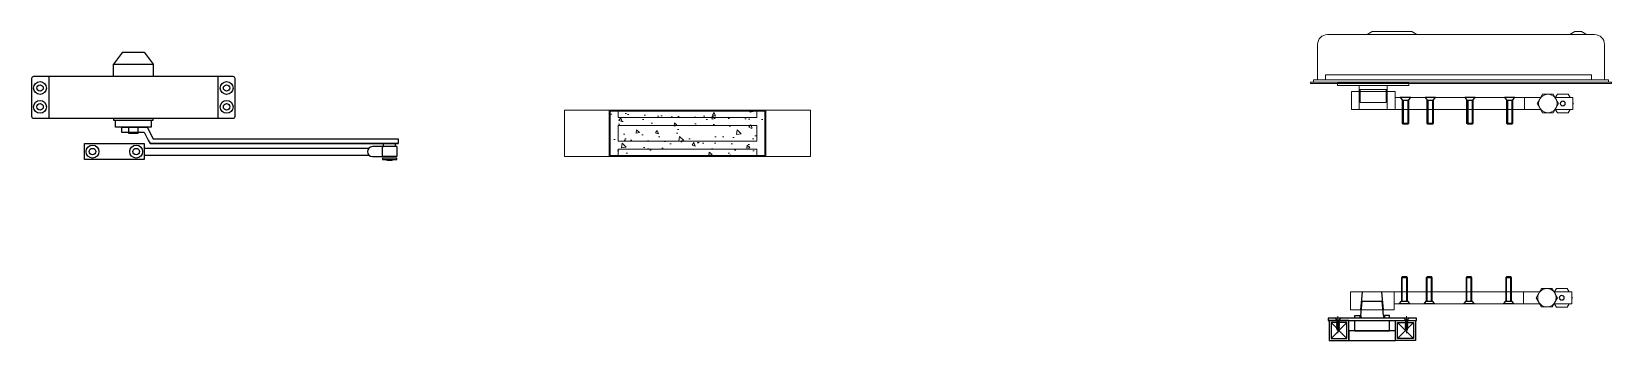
# Model space of a CAD drawing. Header units: millimetres. Extents: x -4199 to 23701, y -2708 to 11766.
# Drawn here: x 17097 to 18689, y 7912 to 8224 of the extents above; entities that cross this region are included whole.
import ezdxf

# ---------------------------------------------------------------- set-up
doc = ezdxf.new("R2010")
doc.units = ezdxf.units.MM
doc.linetypes.add('ACAD_ISO02W100', pattern=[15, 12, -3])
doc.linetypes.add('CENTER', pattern=[50.8, 31.75, -6.35, 6.35, -6.35])
doc.layers.add('tc', color=4, linetype='Continuous')
doc.layers.add('虚线', color=3, linetype='ACAD_ISO02W100')
doc.layers.add('图层1', color=7, linetype='Continuous', lineweight=35)
doc.layers.add('细线', color=7, linetype='Continuous', lineweight=13)

# ---------------------------------------------------------------- blocks, each defined once
blk = doc.blocks.new('cls')
at = {"layer": '细线'}
h = blk.add_hatch(dxfattribs=at)
h.set_pattern_fill('AR-CONC', color=256, scale=0.2, angle=-90, style=0)
h.set_pattern_definition([(320, (6593.37, 4425.288), (-3.18782, -36.43693), [3.81, -41.91]), (265, (6593.37, 4425.288), (38.21133, 7.04857), [3.048, -33.528]), (10.451, (6593.105, 4422.25), (35.02334, -29.3885), [3.238, -35.618]), (316.1842, (6603.53, 4425.29), (-8.40847, -54.2158), [5.715, -62.865]), (6.6356, (6602.83, 4420.77), (49.4851, -47.48085), [4.857, -53.427]), (261.184, (6603.53, 4425.29), (49.48502, -47.48092), [4.572, -50.292]), (291, (6600.99, 4420.208), (-20.4531, -30.32298), [3.81, -41.91]), (236, (6600.99, 4420.208), (36.8376, -12.3604), [3.048, -33.528]), (341.4514, (6599.286, 4417.68), (16.38457, -42.6833), [3.238, -35.618]), (307.5, (6593.371, 4425.288), (16.911008, -0.61772), [0, -33.1216, 0, -34.036, 0, -33.655]), (277.5, (6593.37, 4425.288), (20.036115, -13.363933), [0, -19.4056, 0, -32.3596, 0, -12.827]), (237.5, (6593.371, 4436.616), (-1.145749, -27.11812), [0, -12.7, 0, -39.624, 0, -52.578]), (227.5, (6593.37, 4441.696), (5.0853, -29.625836), [0, -16.51, 0, -26.3144, 0, -37.338])])
h.paths.add_polyline_path([(78, -1), (78, -46), (-78, -46), (-78, -1)])
for p, q in [((-124, -47), (-124, 0)), ((-79, -47), (-79, 0)), ((79, -47), (79, 0)), ((124, -47), (124, 0)), ((78, -46), (-78, -46))]:
    blk.add_line(p, q, dxfattribs=at)
for points in [[(124, 0), (124, -47), (-124, -47), (-124, 0)], [(79, 0), (79, -47), (-79, -47), (-79, 0)], [(78, -1), (78, -46), (-78, -46), (-78, -1)], [(70, -7.5), (70, -1), (-70, -1), (-70, -7.5)], [(70, -15.5), (70, -31.5), (-70, -31.5), (-70, -15.5)], [(70, -39.5), (70, -46), (-70, -46), (-70, -39.5)]]:
    blk.add_lwpolyline(points, close=True, dxfattribs=at)
blk = doc.blocks.new('bmq')
for p, q in [((-11, 66.5), (-20, 54.5)), ((-11, 66.5), (11, 66.5)), ((11, 66.5), (20, 54.5)), ((-20, 42), (-20, 54.5)), ((-20, 54.5), (20, 54.5)), ((20, 54.5), (20, 42)), ((-85, 42), (-85, 0)), ((85, 42), (85, 0)), ((-20, 0), (-20, -2)), ((20, -2), (20, 0)), ((-20, -2), (20, -2)), ((-18, -9), (-18, -2)), ((18, -9), (-18, -9)), ((-12, -9), (-12, -14)), ((-12, -14), (11, -14)), ((-5, -9), (-5, -15)), ((-5, -15), (5, -15)), ((5, -15), (5, -9)), ((11, -14), (11.4, -14.8)), ((18, -2), (18, -9)), ((10.9, -30.1), (237.4, -30.1)), ((15.1, -22.1), (16.9, -25.6)), ((66.4, -25.6), (16.9, -25.6)), ((266.9, -25.6), (66.4, -25.6)), ((250.9, -28.6), (240.9, -28.6)), ((250.9, -38.6), (250.9, -28.6)), ((250.9, -28.6), (251.9, -28.6)), ((251.9, -28.6), (251.9, -25.6)), ((263.9, -28.6), (251.9, -28.6)), ((263.9, -25.6), (263.9, -28.6)), ((265.4, -28.6), (263.9, -28.6)), ((265.4, -28.6), (265.4, -38.6)), ((266.9, -20.6), (266.9, -25.6)), ((10.9, -37.1), (237.4, -37.1)), ((240.9, -38.6), (250.9, -38.6)), ((251.9, -38.6), (250.9, -38.6)), ((265.4, -40.1), (250.9, -40.1)), ((250.9, -40.1), (250.9, -41.6)), ((250.9, -41.6), (265.4, -41.6)), ((265.4, -38.6), (251.9, -38.6)), ((265.4, -41.6), (265.4, -40.1))]:
    blk.add_line(p, q)
blk.add_lwpolyline([(-100.5, 0), (100.5, 0, 0.414214), (102.5, 2), (102.5, 40, 0.414214), (100.5, 42), (-100.5, 42, 0.414214), (-102.5, 40), (-102.5, 2, 0.414214)], format="xyb", close=True)
for points in [[(-12, -9), (14.1, -9), (20, -20.6)], [(-12, -14), (11, -14), (15.1, -22.1)], [(15.1, -22.1), (16.9, -25.6), (66.4, -25.6)], [(20, -20.6), (266.9, -20.6)], [(66.4, -25.6), (266.9, -25.6)]]:
    blk.add_lwpolyline(points)
blk.add_lwpolyline([(-49.1, -25.6), (10.9, -25.6), (10.9, -41.6), (-49.1, -41.6)], close=True)
for centre, radius in [((-94, 30.5), 6.5), ((-94, 30.5), 3.25), ((94, 30.5), 6.5), ((94, 30.5), 3.25), ((-94, 11.5), 6.5), ((94, 11.5), 6.5), ((-94, 11.5), 3.25), ((94, 11.5), 3.25), ((-41.1, -33.6), 6.5), ((-41.1, -33.6), 3.25), ((2.9, -33.6), 6.5), ((2.9, -33.6), 3.25)]:
    blk.add_circle(centre, radius)
blk.add_arc((240.9, -33.6), 5, 90, 270)
blk.add_open_spline([(253.7, -41.6), (255.2, -42), (258.2, -42.8), (261.2, -42), (262.7, -41.6)], degree=3)
blk = doc.blocks.new('tths')
blk.add_line((36, 0), (-36, 0))
at = {"color": 3}
for p, q in [((37.8, -14.3), (27.2, -14.3)), ((27.2, -14.3), (29.5, -17)), ((35.5, -17), (37.8, -14.3)), ((62.8, -14.3), (52.2, -14.3)), ((52.2, -14.3), (54.5, -17)), ((60.5, -17), (62.8, -14.3)), ((102.8, -14.3), (92.2, -14.3)), ((92.2, -14.3), (94.5, -17)), ((100.5, -17), (102.8, -14.3)), ((142.8, -14.3), (132.2, -14.3)), ((132.2, -14.3), (134.5, -17)), ((140.5, -17), (142.8, -14.3)), ((29.5, -40.5), (29.5, -17)), ((29.5, -17), (35.5, -17)), ((35.5, -17), (35.5, -40.5)), ((54.5, -40.5), (54.5, -17)), ((54.5, -17), (60.5, -17)), ((60.5, -17), (60.5, -40.5)), ((94.5, -40.5), (94.5, -17)), ((94.5, -17), (100.5, -17)), ((100.5, -17), (100.5, -40.5)), ((134.5, -40.5), (134.5, -17)), ((134.5, -17), (140.5, -17)), ((140.5, -17), (140.5, -40.5)), ((35.5, -40.5), (29.5, -40.5)), ((30.2, -41.3), (29.5, -40.5)), ((34.8, -41.3), (30.2, -41.3)), ((35.5, -40.5), (34.8, -41.3)), ((60.5, -40.5), (54.5, -40.5)), ((55.2, -41.3), (54.5, -40.5)), ((59.8, -41.3), (55.2, -41.3)), ((60.5, -40.5), (59.8, -41.3)), ((100.5, -40.5), (94.5, -40.5)), ((95.2, -41.3), (94.5, -40.5)), ((99.8, -41.3), (95.2, -41.3)), ((100.5, -40.5), (99.8, -41.3)), ((140.5, -40.5), (134.5, -40.5)), ((135.2, -41.3), (134.5, -40.5)), ((139.8, -41.3), (135.2, -41.3)), ((140.5, -40.5), (139.8, -41.3))]:
    blk.add_line(p, q, dxfattribs=at)
at = {"layer": '图层1', "color": 3, "lineweight": 13}
for p, q in [((-46, 49.2), (223, 49.2)), ((-6, 49.2), (-1, 52.2)), ((-1, 52.2), (39, 52.2)), ((44, 49.2), (39, 52.2)), ((198, 49.2), (203, 52.2)), ((203, 52.2), (210, 52.2)), ((215, 49.2), (210, 52.2)), ((-56, 39.2), (-56, 3.7)), ((233, 3.7), (233, 39.2)), ((-63, 1.2), (240, 1.2)), ((-63, 0), (-63, 1.2)), ((-63, 0), (240, 0)), ((-60, 3.7), (237, 3.7)), ((-60, 3.7), (-60, 1.2)), ((-60, 0), (237, 0)), ((-48, 3.7), (-48, 8.7)), ((-48, 8.7), (220, 8.7)), ((-36, -2), (-36, 0)), ((36, -2), (36, 0)), ((220, 3.7), (220, 8.7)), ((237, 3.7), (237, 1.2)), ((240, 0), (240, 1.2)), ((-36, -2), (36, -2)), ((-22, -26.3), (-22, -8.3)), ((-22, -8.3), (22, -8.3)), ((-14, -26.3), (-14, -2)), ((14, -6.3), (-14, -6.3)), ((-13, -19.3), (-13, -6.3)), ((13, -19.3), (13, -6.3)), ((14, -26.3), (14, -2)), ((22, -26.3), (22, -8.3)), ((22, -14.3), (168.7, -14.3)), ((152.5, -26.3), (152.5, -14.3)), ((183.3, -14.3), (201, -14.3)), ((183.5, -14.6), (185.6, -10.9)), ((185.6, -10.9), (196.4, -10.9)), ((196.4, -10.9), (198.4, -14.3)), ((201, -26.3), (201, -14.3)), ((-22, -26.3), (168.7, -26.3)), ((-13, -19.3), (13, -19.3)), ((183.3, -26.3), (201, -26.3)), ((185.6, -29.7), (183.5, -26)), ((196.4, -29.7), (185.6, -29.7)), ((198.4, -26.3), (196.4, -29.7)), ((201, -18.9), (201.8, -20.3)), ((201.8, -20.3), (201, -21.7))]:
    blk.add_line(p, q, dxfattribs=at)
at = {"layer": '图层1', "color": 3, "linetype": 'Continuous', "lineweight": 13}
for p, q in [((170.6, -11), (165.3, -20.3)), ((170.6, -11), (181.4, -11)), ((186.7, -20.3), (181.4, -11)), ((165.3, -20.3), (170.6, -29.6)), ((181.4, -29.6), (170.6, -29.6)), ((186.7, -20.3), (181.4, -29.6))]:
    blk.add_line(p, q, dxfattribs=at)
blk.add_circle((176, -20.3), 9.29, dxfattribs=at)
at = {"layer": '图层1', "color": 3, "lineweight": 13}
blk.add_circle((191, -20.3), 2.5, dxfattribs=at)
for centre, radius, start, end in [((-46, 39.2), 10, 90, 180), ((223, 39.2), 10, 0, 90), ((191, -20.3), 2.23, 181.3251, 202.9701), ((191, -20.3), 2.23, 142.0946, 162.9429), ((191, -20.3), 2.23, 225.2625, 238.6302), ((191, -20.3), 2.23, 103.4189, 122.3792), ((191, -20.3), 2.23, 257.6334, 267.6709), ((191, -20.3), 2.23, 57.3204, 82.5735), ((191, -20.3), 2.23, 288.739, 311.1321), ((191, -20.3), 2.23, 6.8062, 31.7472), ((191, -20.3), 2.23, 332.9195, 352.5195)]:
    blk.add_arc(centre, radius, start, end, dxfattribs=at)
at = {"layer": '虚线', "color": 3, "ltscale": 0.1}
for p, q in [((30.2, -17), (30.2, -40.5)), ((34.8, -17), (34.8, -40.5)), ((55.2, -17), (55.2, -40.5)), ((59.8, -17), (59.8, -40.5)), ((95.2, -17), (95.2, -40.5)), ((99.8, -17), (99.8, -40.5)), ((135.2, -17), (135.2, -40.5)), ((139.8, -17), (139.8, -40.5))]:
    blk.add_line(p, q, dxfattribs=at)
blk = doc.blocks.new('$TD_AUDIT_GENERATED_(208CB4)')
at = {"lineweight": 0}
for p, q in [((-1.79, 19.04), (-4.65, 21.9)), ((-2.4, 17.199983), (2.4, 17.999979)), ((-2.4, 17.049983), (2.4, 17.849979)), ((-2.4, 15.599986), (2.4, 16.399982)), ((-2.4, 15.449986), (2.4, 16.249982)), ((-2.4, 13.999989), (2.4, 14.799985)), ((-2.4, 13.849989), (2.4, 14.649985)), ((-2.4, 12.399992), (2.4, 13.199988)), ((-2.4, 12.249992), (2.4, 13.049988)), ((-2.4, 10.799995), (2.4, 11.599991)), ((-2.4, 10.649995), (2.4, 11.449991)), ((-2.4, 9.199998), (2.4, 9.999994)), ((-2.4, 9.049998), (2.4, 9.849994)), ((-2.4, 7.600001), (2.4, 8.399997)), ((-2.4, 7.450001), (2.4, 8.249997)), ((-2.4, 6.000004), (2.4, 6.8)), ((-2.4, 5.850004), (2.4, 6.65)), ((-2.4, 4.4), (2.4, 5.2)), ((-2.4, 4.25), (2.4, 5.05)), ((-1.92265, 2.8), (2.29004, 3.6)), ((-1.92265, 2.65), (2.29004, 3.45)), ((-1.79, 17.552166), (-1.79, 19.04)), ((-1.79, 15.952169), (-1.79, 16.697799)), ((-1.79, 14.352172), (-1.79, 15.097802)), ((-1.79, 12.752175), (-1.79, 13.497805)), ((-1.79, 11.152178), (-1.79, 11.897808)), ((-1.79, 9.552181), (-1.79, 10.297811)), ((-1.79, 7.952184), (-1.79, 8.697814)), ((-1.79, 6.352187), (-1.79, 7.097817)), ((-1.79, 4.75218), (-1.79, 5.49782)), ((-1.43029, 3.11453), (-1.79, 3.89782)), ((-1.18788, 1.2), (1.55527, 2)), ((-1.18788, 1.05), (1.55527, 1.85)), ((-0.684534, 1.49061), (-1.08248, 2.35716)), ((0, 0), (-0.320459, 0.697816)), ((0, 0), (0.687844, 1.49782)), ((1.05192, 2.29061), (1.42261, 3.09782)), ((1.79, 19.04), (4.65, 21.9)), ((1.79, 18.352169), (1.79, 19.04)), ((1.79, 16.752172), (1.79, 17.497799)), ((1.79, 15.152175), (1.79, 15.897802)), ((1.79, 13.552178), (1.79, 14.297805)), ((1.79, 11.952181), (1.79, 12.697808)), ((1.79, 10.352184), (1.79, 11.097811)), ((1.79, 8.752187), (1.79, 9.497814)), ((1.79, 7.15219), (1.79, 7.897817)), ((1.79, 5.55218), (1.79, 6.29782)), ((1.79, 3.95218), (1.79, 4.69782))]:
    blk.add_line(p, q, dxfattribs=at)
at = {"color": 9, "linetype": 'CENTER', "lineweight": 0, "ltscale": 0.1}
blk.add_line((0, -3.5), (0, 25.5), dxfattribs=at)
at = {"lineweight": 0}
for points in [[(-4.65, 22), (-4.65, 21.9), (4.65, 21.9), (4.65, 22)], [(-1.79, 16.697799), (-2.4, 17.049983), (-2.4, 17.199983), (-1.79, 17.552166), (1.79, 18.352169), (2.4, 17.999979), (2.4, 17.849979), (1.79, 17.497799)], [(-1.79, 15.097802), (-2.4, 15.449986), (-2.4, 15.599986), (-1.79, 15.952169), (1.79, 16.752172), (2.4, 16.399982), (2.4, 16.249982), (1.79, 15.897802)], [(-1.79, 13.497805), (-2.4, 13.849989), (-2.4, 13.999989), (-1.79, 14.352172), (1.79, 15.152175), (2.4, 14.799985), (2.4, 14.649985), (1.79, 14.297805)], [(-1.79, 11.897808), (-2.4, 12.249992), (-2.4, 12.399992), (-1.79, 12.752175), (1.79, 13.552178), (2.4, 13.199988), (2.4, 13.049988), (1.79, 12.697808)], [(-1.79, 10.297811), (-2.4, 10.649995), (-2.4, 10.799995), (-1.79, 11.152178), (1.79, 11.952181), (2.4, 11.599991), (2.4, 11.449991), (1.79, 11.097811)], [(-1.79, 8.697814), (-2.4, 9.049998), (-2.4, 9.199998), (-1.79, 9.552181), (1.79, 10.352184), (2.4, 9.999994), (2.4, 9.849994), (1.79, 9.497814)], [(-1.79, 7.097817), (-2.4, 7.450001), (-2.4, 7.600001), (-1.79, 7.952184), (1.79, 8.752187), (2.4, 8.399997), (2.4, 8.249997), (1.79, 7.897817)], [(-1.79, 5.49782), (-2.4, 5.850004), (-2.4, 6.000004), (-1.79, 6.352187), (1.79, 7.15219), (2.4, 6.8), (2.4, 6.65), (1.79, 6.29782)], [(-1.79, 3.89782), (-2.4, 4.25), (-2.4, 4.4), (-1.79, 4.75218), (1.79, 5.55218), (2.4, 5.2), (2.4, 5.05), (1.79, 4.69782)], [(-1.08248, 2.35716), (-1.92265, 2.65), (-1.92265, 2.8), (-1.43029, 3.11453), (1.79, 3.95218), (2.29004, 3.6), (2.29004, 3.45), (1.42261, 3.09782)], [(-0.320459, 0.697816), (-1.18788, 1.05), (-1.18788, 1.2), (-0.684534, 1.49061), (1.05192, 2.29061), (1.55527, 2), (1.55527, 1.85), (0.687844, 1.49782)]]:
    blk.add_lwpolyline(points, close=True, dxfattribs=at)

msp = doc.modelspace()

# ---------------------------------------------------------------- linework, layer by layer
at = {"color": 3}
for p, q in [((18478.21, 7976.21), (18477.46, 7975.46)), ((18477.46, 7975.46), (18477.46, 7951.88)), ((18483.46, 7975.46), (18477.46, 7975.46)), ((18482.71, 7976.21), (18478.21, 7976.21)), ((18483.46, 7975.46), (18482.71, 7976.21)), ((18483.46, 7951.88), (18483.46, 7975.46)), ((18503.21, 7976.21), (18502.46, 7975.46)), ((18502.46, 7975.46), (18502.46, 7951.88)), ((18508.46, 7975.46), (18502.46, 7975.46)), ((18507.71, 7976.21), (18503.21, 7976.21)), ((18508.46, 7975.46), (18507.71, 7976.21)), ((18508.46, 7951.88), (18508.46, 7975.46)), ((18543.21, 7976.21), (18542.46, 7975.46)), ((18542.46, 7975.46), (18542.46, 7951.88)), ((18548.46, 7975.46), (18542.46, 7975.46)), ((18547.71, 7976.21), (18543.21, 7976.21)), ((18548.46, 7975.46), (18547.71, 7976.21)), ((18548.46, 7951.88), (18548.46, 7975.46)), ((18583.21, 7976.21), (18582.46, 7975.46)), ((18582.46, 7975.46), (18582.46, 7951.88)), ((18588.46, 7975.46), (18582.46, 7975.46)), ((18587.71, 7976.21), (18583.21, 7976.21)), ((18588.46, 7975.46), (18587.71, 7976.21)), ((18588.46, 7951.88), (18588.46, 7975.46)), ((18436.42, 7943.21), (18438.29, 7961.21)), ((18459.5, 7943.21), (18457.64, 7961.21)), ((18436.46, 7937.21), (18437.96, 7951.71)), ((18437.96, 7951.71), (18457.96, 7951.71)), ((18459.46, 7937.21), (18457.96, 7951.71)), ((18475.21, 7949.21), (18477.46, 7951.88)), ((18485.71, 7949.21), (18475.21, 7949.21)), ((18477.46, 7951.88), (18483.46, 7951.88)), ((18483.46, 7951.88), (18485.71, 7949.21)), ((18500.21, 7949.21), (18502.46, 7951.88)), ((18510.71, 7949.21), (18500.21, 7949.21)), ((18502.46, 7951.88), (18508.46, 7951.88)), ((18508.46, 7951.88), (18510.71, 7949.21)), ((18540.21, 7949.21), (18542.46, 7951.88)), ((18550.71, 7949.21), (18540.21, 7949.21)), ((18542.46, 7951.88), (18548.46, 7951.88)), ((18548.46, 7951.88), (18550.71, 7949.21)), ((18580.21, 7949.21), (18582.46, 7951.88)), ((18590.71, 7949.21), (18580.21, 7949.21)), ((18582.46, 7951.88), (18588.46, 7951.88)), ((18588.46, 7951.88), (18590.71, 7949.21)), ((18430.46, 7934.71), (18430.46, 7937.21)), ((18430.46, 7934.71), (18430.46, 7937.21)), ((18430.46, 7937.21), (18434.46, 7937.21)), ((18430.46, 7937.21), (18435.46, 7937.21)), ((18430.46, 7921.71), (18430.46, 7932.21)), ((18435.46, 7937.21), (18435.46, 7934.71)), ((18436.46, 7937.21), (18436.46, 7934.71)), ((18459.46, 7937.21), (18459.46, 7934.71)), ((18465.46, 7937.21), (18460.46, 7937.21)), ((18460.46, 7937.21), (18460.46, 7934.71)), ((18465.46, 7937.21), (18461.46, 7937.21)), ((18465.46, 7934.71), (18465.46, 7937.21)), ((18465.46, 7934.71), (18465.46, 7937.21)), ((18465.46, 7921.71), (18465.46, 7932.21)), ((18447.96, 7921.71), (18430.46, 7921.71)), ((18430.46, 7921.71), (18465.46, 7921.71)), ((18447.96, 7921.71), (18465.46, 7921.71))]:
    msp.add_line(p, q, dxfattribs=at)
at = {"color": 1}
for p, q in [((18406.46, 7930.21), (18422.46, 7914.21)), ((18406.46, 7914.21), (18422.46, 7930.21)), ((18489.46, 7930.21), (18473.46, 7914.21)), ((18489.46, 7914.21), (18473.46, 7930.21))]:
    msp.add_line(p, q, dxfattribs=at)
at = {"color": 3}
msp.add_lwpolyline([(18403.46, 7932.21), (18492.46, 7932.21), (18492.46, 7934.71), (18403.46, 7934.71)], close=True, dxfattribs=at)
at = {"color": 1}
for points in [[(18404.46, 7912.21), (18424.46, 7912.21), (18424.46, 7932.21), (18404.46, 7932.21)], [(18406.46, 7914.21), (18422.46, 7914.21), (18422.46, 7930.21), (18406.46, 7930.21)], [(18491.46, 7912.21), (18471.46, 7912.21), (18471.46, 7932.21), (18491.46, 7932.21)], [(18489.46, 7914.21), (18473.46, 7914.21), (18473.46, 7930.21), (18489.46, 7930.21)], [(18424.46, 7912.21), (18471.46, 7912.21), (18471.49, 7921.71), (18424.49, 7921.71)]]:
    msp.add_lwpolyline(points, close=True, dxfattribs=at)
at = {"layer": '图层1', "color": 3, "lineweight": 13}
for p, q in [((18425.96, 7961.21), (18425.96, 7943.21)), ((18425.96, 7961.21), (18616.69, 7961.21)), ((18469.96, 7961.21), (18469.96, 7943.21)), ((18600.46, 7961.21), (18600.46, 7949.21)), ((18631.23, 7961.21), (18648.96, 7961.21)), ((18633.55, 7964.58), (18631.41, 7960.88)), ((18644.37, 7964.58), (18633.55, 7964.58)), ((18646.32, 7961.21), (18644.37, 7964.58)), ((18648.96, 7961.21), (18648.96, 7949.21)), ((18425.96, 7943.21), (18469.96, 7943.21)), ((18469.96, 7949.21), (18616.69, 7949.21)), ((18631.23, 7949.21), (18648.96, 7949.21)), ((18631.41, 7949.53), (18633.55, 7945.83)), ((18633.55, 7945.83), (18644.37, 7945.83)), ((18644.37, 7945.83), (18646.32, 7949.21)), ((18649.79, 7955.21), (18648.96, 7956.64)), ((18648.96, 7953.78), (18649.79, 7955.21))]:
    msp.add_line(p, q, dxfattribs=at)
at = {"layer": '图层1', "color": 3, "linetype": 'Continuous', "lineweight": 13}
for p, q in [((18613.23, 7955.21), (18618.6, 7964.5)), ((18629.33, 7964.5), (18618.6, 7964.5)), ((18634.69, 7955.21), (18629.33, 7964.5)), ((18618.6, 7945.91), (18613.23, 7955.21)), ((18618.6, 7945.91), (18629.33, 7945.91)), ((18634.69, 7955.21), (18629.33, 7945.91))]:
    msp.add_line(p, q, dxfattribs=at)
msp.add_circle((18623.96, 7955.21), 9.29, dxfattribs=at)
at = {"layer": '图层1', "color": 3, "lineweight": 13}
msp.add_circle((18638.96, 7955.21), 2.5, dxfattribs=at)
for start, end in [(157.02967, 178.67799), (197.05752, 217.90612), (121.36684, 134.7379), (237.61807, 256.58142), (92.32968, 102.36698), (277.42623, 302.68071), (48.86664, 71.26141), (328.25598, 353.19271), (7.48401, 27.07805)]:
    msp.add_arc((18638.96, 7955.21), 2.23, start, end, dxfattribs=at)
at = {"layer": '虚线', "color": 3, "ltscale": 0.1}
for p, q in [((18478.21, 7951.88), (18478.21, 7975.46)), ((18482.71, 7951.88), (18482.71, 7975.46)), ((18503.21, 7951.88), (18503.21, 7975.46)), ((18507.71, 7951.88), (18507.71, 7975.46)), ((18543.21, 7951.88), (18543.21, 7975.46)), ((18547.71, 7951.88), (18547.71, 7975.46)), ((18583.21, 7951.88), (18583.21, 7975.46)), ((18587.71, 7951.88), (18587.71, 7975.46))]:
    msp.add_line(p, q, dxfattribs=at)

# ---------------------------------------------------------------- block references
for name, p in [('tths', (18448.95, 8171.37)), ('bmq', (17199.79, 8136.17)), ('cls', (17758.12, 8144.49))]:
    msp.add_blockref(name, p)
at = {"layer": 'tc', "color": 2, "lineweight": -3, "yscale": 0.6, "zscale": 0.6}
for p, xscale in [((18413.46, 7921.54), -0.6), ((18482.46, 7921.54), 0.6)]:
    msp.add_blockref('$TD_AUDIT_GENERATED_(208CB4)', p, dxfattribs=dict(at, xscale=xscale))

doc.saveas('drawing.dxf')
